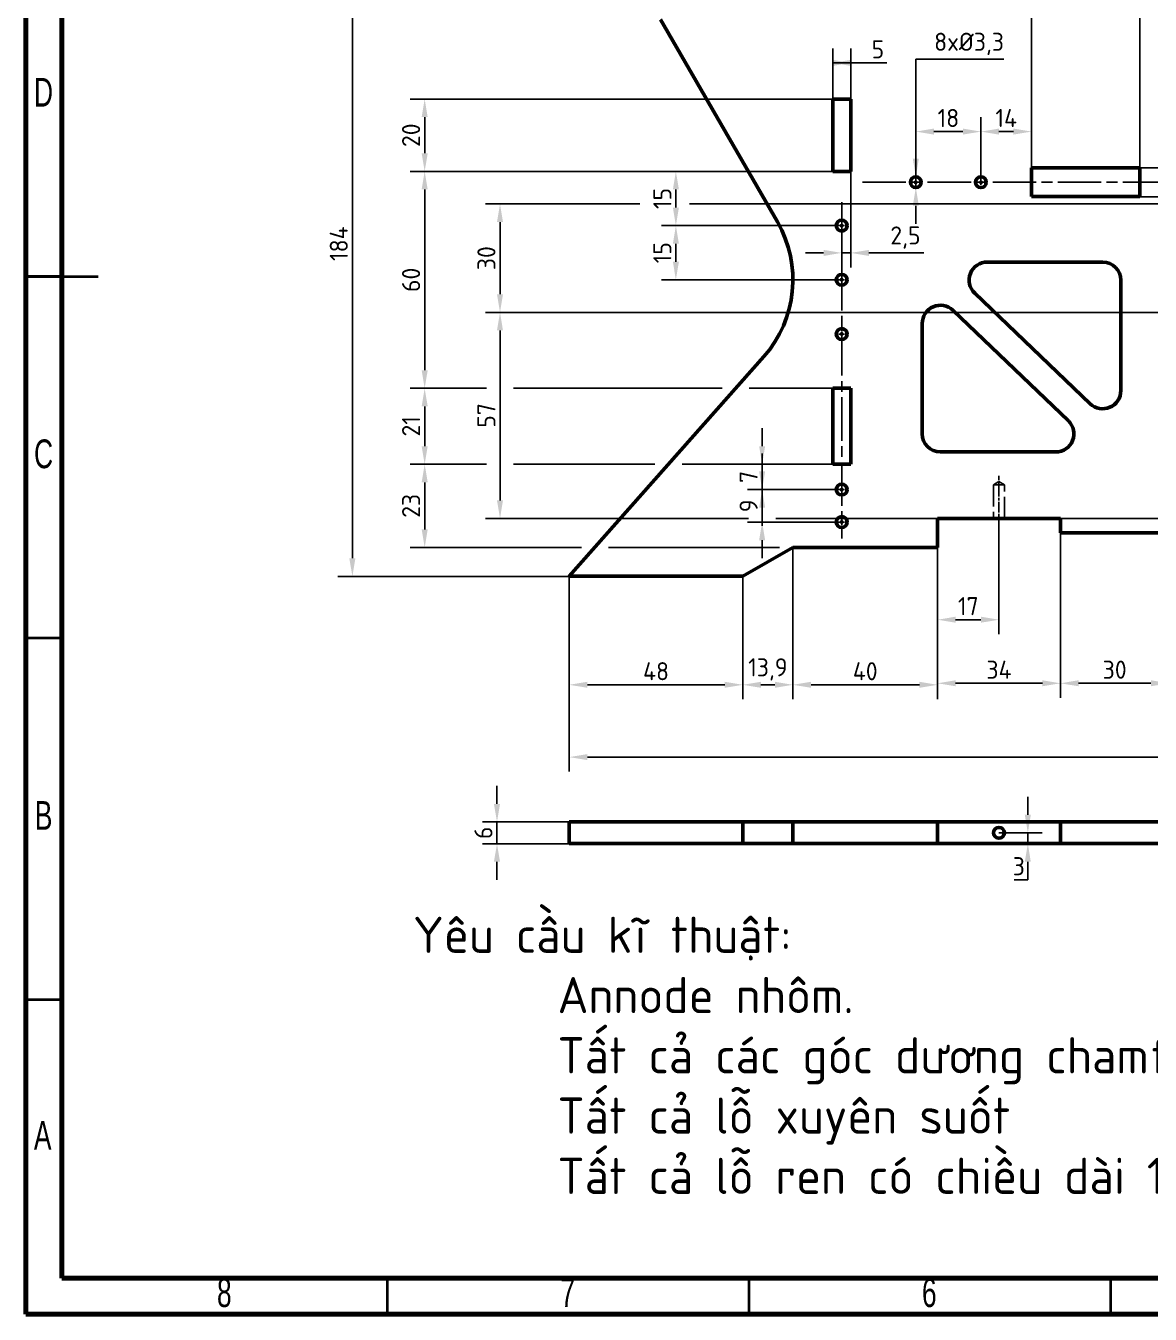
# Model space of a CAD drawing. Header units: millimetres. Extents: x -1615 to 4166, y 5 to 3174.
# Drawn here: x 999.4 to 1154.9, y 5 to 183.2 of the extents above; entities that cross this region are included whole.
import ezdxf

# ---------------------------------------------------------------- set-up
doc = ezdxf.new("R2010")
doc.units = ezdxf.units.MM
doc.header["$LTSCALE"] = 0.25
doc.header["$PDSIZE"] = -1
for name, pattern in [('ACAD_ISO02W100', [15, 12, -3]), ('ACAD_ISO08W100', [36, 24, -3, 6, -3]), ('CENTER2', [1.125, 0.75, -0.125, 0.125, -0.125])]:
    doc.linetypes.add(name, pattern=pattern)
doc.layers.get('0').update_dxf_attribs({"lineweight": 50})
for name, color, linetype, lineweight in [('duong tam', 2, 'ACAD_ISO08W100', 25), ('kich thuoc', 1, 'Continuous', 25), ('Net dam', 7, 'Continuous', 50), ('netdut', 6, 'ACAD_ISO02W100', 25), ('van ban', 7, 'Continuous', 25)]:
    doc.layers.add(name, color=color, linetype=linetype, lineweight=lineweight)
doc.styles.add('SLDTEXTSTYLE0', font='TXT', dxfattribs={"width": 0.686449})
doc.styles.get("Standard").update_dxf_attribs({"font": ''})
doc.styles.get('Standard').set_extended_font_data('TCVN 7284')
doc.dimstyles.new('Ratio 2', dxfattribs={"dimtxt": 2.5, "dimasz": 2.5, "dimexe": 2, "dimexo": 0, "dimtad": 1, "dimtoh": 1, "dimdec": 1, "dimlfac": 2, "dimzin": 9, "dimtxsty": 'Standard', "dimcen": 2.5, "dimazin": 2, "dimtfac": 1, "dimtdec": 1, "dimtmove": 0, "dimatfit": 3, "dimfxl": 1, "dimtzin": 1, "dimarcsym": 0})
doc.dimstyles.new('Ratio 2$3', dxfattribs={"dimtxt": 2.5, "dimasz": 2.5, "dimexe": 2, "dimexo": 0, "dimtad": 1, "dimtoh": 1, "dimdec": 1, "dimlfac": 2, "dimzin": 9, "dimtxsty": 'Standard', "dimcen": 2.5, "dimazin": 2, "dimtfac": 1, "dimtdec": 1, "dimtmove": 0, "dimatfit": 3, "dimfxl": 1, "dimtzin": 1, "dimarcsym": 0})

# ---------------------------------------------------------------- blocks, each defined once
blk = doc.blocks.new('*D146')
at = {"layer": 'Defpoints', "color": 0, "transparency": 16777216}
for p in [(1317.08, 115.04), (1074.55, 107.04), (1317.08, 82.04)]:
    blk.add_point(p, dxfattribs=at)
at = {"layer": 'kich thuoc', "color": 0, "lineweight": -2, "transparency": 16777216}
for p, q in [((1317.08, 111.17), (1317.08, 80.04)), ((1074.55, 107.04), (1074.55, 80.04)), ((1077.05, 82.04), (1314.58, 82.04))]:
    blk.add_line(p, q, dxfattribs=at)
at = {"layer": 'kich thuoc', "color": 0, "transparency": 16777216}
for points in [[(1077.05, 82.46), (1077.05, 81.63), (1074.55, 82.04)], [(1314.58, 82.46), (1314.58, 81.63), (1317.08, 82.04)]]:
    blk.add_solid(points, dxfattribs=at)
at = {"layer": 'kich thuoc', "color": 0, "transparency": 16777216, "insert": (1195.81, 84.17), "char_height": 2.5, "attachment_point": 5}
blk.add_mtext('485,1', dxfattribs=at)
blk = doc.blocks.new('*D147')
at = {"layer": 'Defpoints', "color": 0, "transparency": 16777216}
for p in [(1074.55, 107.04), (1098.55, 107.04), (1098.55, 92.04)]:
    blk.add_point(p, dxfattribs=at)
at = {"layer": 'kich thuoc', "color": 0, "lineweight": -2, "transparency": 16777216}
for p, q in [((1074.55, 107.04), (1074.55, 90.04)), ((1098.55, 107.04), (1098.55, 90.04)), ((1077.05, 92.04), (1096.05, 92.04))]:
    blk.add_line(p, q, dxfattribs=at)
at = {"layer": 'kich thuoc', "color": 0, "transparency": 16777216}
for points in [[(1077.05, 92.46), (1077.05, 91.63), (1074.55, 92.04)], [(1096.05, 92.46), (1096.05, 91.63), (1098.55, 92.04)]]:
    blk.add_solid(points, dxfattribs=at)
at = {"layer": 'kich thuoc', "color": 0, "transparency": 16777216, "insert": (1086.55, 93.92), "char_height": 2.5, "attachment_point": 5}
blk.add_mtext('48', dxfattribs=at)
blk = doc.blocks.new('*D148')
at = {"layer": 'Defpoints', "color": 0, "transparency": 16777216}
for p in [(1105.48, 111.04), (1098.55, 107.04), (1098.55, 92.04)]:
    blk.add_point(p, dxfattribs=at)
at = {"layer": 'kich thuoc', "color": 0, "lineweight": -2, "transparency": 16777216}
for p, q in [((1105.48, 111.04), (1105.48, 90.04)), ((1098.55, 107.04), (1098.55, 90.04)), ((1102.98, 92.04), (1101.05, 92.04))]:
    blk.add_line(p, q, dxfattribs=at)
at = {"layer": 'kich thuoc', "color": 0, "transparency": 16777216}
for points in [[(1101.05, 92.46), (1101.05, 91.63), (1098.55, 92.04)], [(1102.98, 92.46), (1102.98, 91.63), (1105.48, 92.04)]]:
    blk.add_solid(points, dxfattribs=at)
at = {"layer": 'kich thuoc', "color": 0, "transparency": 16777216, "insert": (1102.01, 94.17), "char_height": 2.5, "attachment_point": 5}
blk.add_mtext('13,9', dxfattribs=at)
blk = doc.blocks.new('*D149')
at = {"layer": 'Defpoints', "color": 0, "transparency": 16777216}
for p in [(1105.48, 111.04), (1125.48, 111.04), (1105.48, 92.04)]:
    blk.add_point(p, dxfattribs=at)
at = {"layer": 'kich thuoc', "color": 0, "lineweight": -2, "transparency": 16777216}
for p, q in [((1105.48, 111.04), (1105.48, 90.04)), ((1125.48, 111.04), (1125.48, 90.04)), ((1122.98, 92.04), (1107.98, 92.04))]:
    blk.add_line(p, q, dxfattribs=at)
at = {"layer": 'kich thuoc', "color": 0, "transparency": 16777216}
for points in [[(1107.98, 92.46), (1107.98, 91.63), (1105.48, 92.04)], [(1122.98, 92.46), (1122.98, 91.63), (1125.48, 92.04)]]:
    blk.add_solid(points, dxfattribs=at)
at = {"layer": 'kich thuoc', "color": 0, "transparency": 16777216, "insert": (1115.48, 93.92), "char_height": 2.5, "attachment_point": 5}
blk.add_mtext('40', dxfattribs=at)
blk = doc.blocks.new('*D150')
at = {"layer": 'Defpoints', "color": 0, "transparency": 16777216}
for p in [(1125.48, 115.04), (1142.48, 115.04), (1142.48, 92.25)]:
    blk.add_point(p, dxfattribs=at)
at = {"layer": 'kich thuoc', "color": 0, "lineweight": -2, "transparency": 16777216}
for p, q in [((1125.48, 115.04), (1125.48, 112.92)), ((1142.48, 115.04), (1142.48, 90.25)), ((1125.48, 109.17), (1125.48, 90.25)), ((1127.98, 92.25), (1139.98, 92.25))]:
    blk.add_line(p, q, dxfattribs=at)
at = {"layer": 'kich thuoc', "color": 0, "transparency": 16777216}
for points in [[(1127.98, 92.67), (1127.98, 91.84), (1125.48, 92.25)], [(1139.98, 92.67), (1139.98, 91.84), (1142.48, 92.25)]]:
    blk.add_solid(points, dxfattribs=at)
at = {"layer": 'kich thuoc', "color": 0, "transparency": 16777216, "insert": (1133.98, 94.13), "char_height": 2.5, "attachment_point": 5}
blk.add_mtext('34', dxfattribs=at)
blk = doc.blocks.new('*D151')
at = {"layer": 'Defpoints', "color": 0, "transparency": 16777216}
for p in [(1142.48, 113.54), (1157.48, 113.54), (1157.48, 92.25)]:
    blk.add_point(p, dxfattribs=at)
at = {"layer": 'kich thuoc', "color": 0, "lineweight": -2, "transparency": 16777216}
for p, q in [((1142.48, 113.54), (1142.48, 90.25)), ((1157.48, 113.54), (1157.48, 90.25)), ((1144.98, 92.25), (1154.98, 92.25))]:
    blk.add_line(p, q, dxfattribs=at)
at = {"layer": 'kich thuoc', "color": 0, "transparency": 16777216}
for points in [[(1144.98, 92.67), (1144.98, 91.84), (1142.48, 92.25)], [(1154.98, 92.67), (1154.98, 91.84), (1157.48, 92.25)]]:
    blk.add_solid(points, dxfattribs=at)
at = {"layer": 'kich thuoc', "color": 0, "transparency": 16777216, "insert": (1149.98, 94.13), "char_height": 2.5, "attachment_point": 5}
blk.add_mtext('30', dxfattribs=at)
blk = doc.blocks.new('*D158')
at = {"layer": 'Defpoints', "color": 0, "transparency": 16777216}
for p in [(1110.98, 122.54), (1054.55, 111.04), (1110.98, 111.04)]:
    blk.add_point(p, dxfattribs=at)
at = {"layer": 'kich thuoc', "color": 0, "lineweight": -2, "transparency": 16777216}
for p, q in [((1063.09, 122.54), (1052.55, 122.54)), ((1086.39, 122.54), (1066.84, 122.54)), ((1110.98, 122.54), (1090.14, 122.54)), ((1054.55, 120.04), (1054.55, 113.54)), ((1076.22, 111.04), (1052.55, 111.04)), ((1103.6, 111.04), (1079.97, 111.04)), ((1110.98, 111.04), (1107.35, 111.04))]:
    blk.add_line(p, q, dxfattribs=at)
at = {"layer": 'kich thuoc', "color": 0, "transparency": 16777216}
for points in [[(1054.13, 120.04), (1054.97, 120.04), (1054.55, 122.54)], [(1054.13, 113.54), (1054.97, 113.54), (1054.55, 111.04)]]:
    blk.add_solid(points, dxfattribs=at)
at = {"layer": 'kich thuoc', "color": 0, "transparency": 16777216, "insert": (1052.67, 116.79), "char_height": 2.5, "attachment_point": 5, "rotation": 90}
blk.add_mtext('23', dxfattribs=at)
blk = doc.blocks.new('*D159')
at = {"layer": 'Defpoints', "color": 0, "transparency": 16777216}
for p in [(1110.98, 133.04), (1054.55, 122.54), (1110.98, 122.54)]:
    blk.add_point(p, dxfattribs=at)
at = {"layer": 'kich thuoc', "color": 0, "lineweight": -2, "transparency": 16777216}
for p, q in [((1063.09, 133.04), (1052.55, 133.04)), ((1095.69, 133.04), (1066.84, 133.04)), ((1110.98, 133.04), (1099.44, 133.04)), ((1054.55, 130.54), (1054.55, 125.04)), ((1063.09, 122.54), (1052.55, 122.54)), ((1086.39, 122.54), (1066.84, 122.54)), ((1110.98, 122.54), (1090.14, 122.54))]:
    blk.add_line(p, q, dxfattribs=at)
at = {"layer": 'kich thuoc', "color": 0, "transparency": 16777216}
for points in [[(1054.13, 130.54), (1054.97, 130.54), (1054.55, 133.04)], [(1054.13, 125.04), (1054.97, 125.04), (1054.55, 122.54)]]:
    blk.add_solid(points, dxfattribs=at)
at = {"layer": 'kich thuoc', "color": 0, "transparency": 16777216, "insert": (1052.67, 127.79), "char_height": 2.5, "attachment_point": 5, "rotation": 90}
blk.add_mtext('21', dxfattribs=at)
blk = doc.blocks.new('*D160')
at = {"layer": 'Defpoints', "color": 0, "transparency": 16777216}
for p in [(1110.98, 163.04), (1054.55, 133.04), (1110.98, 133.04)]:
    blk.add_point(p, dxfattribs=at)
at = {"layer": 'kich thuoc', "color": 0, "lineweight": -2, "transparency": 16777216}
for p, q in [((1097.42, 163.04), (1052.55, 163.04)), ((1110.98, 163.04), (1101.17, 163.04)), ((1054.55, 160.54), (1054.55, 135.54)), ((1063.09, 133.04), (1052.55, 133.04)), ((1095.69, 133.04), (1066.84, 133.04)), ((1110.98, 133.04), (1099.44, 133.04))]:
    blk.add_line(p, q, dxfattribs=at)
at = {"layer": 'kich thuoc', "color": 0, "transparency": 16777216}
for points in [[(1054.13, 160.54), (1054.97, 160.54), (1054.55, 163.04)], [(1054.13, 135.54), (1054.97, 135.54), (1054.55, 133.04)]]:
    blk.add_solid(points, dxfattribs=at)
at = {"layer": 'kich thuoc', "color": 0, "transparency": 16777216, "insert": (1052.67, 148.04), "char_height": 2.5, "attachment_point": 5, "rotation": 90}
blk.add_mtext('60', dxfattribs=at)
blk = doc.blocks.new('*D161')
at = {"layer": 'Defpoints', "color": 0, "transparency": 16777216}
for p in [(1110.98, 173.04), (1054.55, 163.04), (1110.98, 163.04)]:
    blk.add_point(p, dxfattribs=at)
at = {"layer": 'kich thuoc', "color": 0, "lineweight": -2, "transparency": 16777216}
for p, q in [((1110.98, 173.04), (1052.55, 173.04)), ((1054.55, 170.54), (1054.55, 165.54)), ((1110.98, 163.04), (1052.55, 163.04))]:
    blk.add_line(p, q, dxfattribs=at)
at = {"layer": 'kich thuoc', "color": 0, "transparency": 16777216}
for points in [[(1054.13, 170.54), (1054.97, 170.54), (1054.55, 173.04)], [(1054.13, 165.54), (1054.97, 165.54), (1054.55, 163.04)]]:
    blk.add_solid(points, dxfattribs=at)
at = {"layer": 'kich thuoc', "color": 0, "transparency": 16777216, "insert": (1052.67, 168.04), "char_height": 2.5, "attachment_point": 5, "rotation": 90}
blk.add_mtext('20', dxfattribs=at)
blk = doc.blocks.new('*D170')
at = {"layer": 'Defpoints', "color": 0, "transparency": 16777216}
for p in [(1153.48, 231.26), (1153.48, 163.54), (1213.48, 158.54)]:
    blk.add_point(p, dxfattribs=at)
at = {"layer": 'kich thuoc', "color": 0, "lineweight": -2, "transparency": 16777216}
for p, q in [((1153.48, 163.54), (1153.48, 233.26)), ((1213.48, 209.9), (1213.48, 233.26)), ((1210.98, 231.26), (1155.98, 231.26)), ((1213.48, 158.54), (1213.48, 206.15))]:
    blk.add_line(p, q, dxfattribs=at)
at = {"layer": 'kich thuoc', "color": 0, "transparency": 16777216}
for points in [[(1155.98, 231.68), (1155.98, 230.85), (1153.48, 231.26)], [(1210.98, 231.68), (1210.98, 230.85), (1213.48, 231.26)]]:
    blk.add_solid(points, dxfattribs=at)
at = {"layer": 'kich thuoc', "color": 0, "transparency": 16777216, "insert": (1183.48, 233.14), "char_height": 2.5, "attachment_point": 5}
blk.add_mtext('120', dxfattribs=at)
blk = doc.blocks.new('*D171')
at = {"layer": 'Defpoints', "color": 0, "transparency": 16777216}
for p in [(1138.48, 231.26), (1138.48, 163.54), (1153.48, 163.54)]:
    blk.add_point(p, dxfattribs=at)
at = {"layer": 'kich thuoc', "color": 0, "lineweight": -2, "transparency": 16777216}
for p, q in [((1138.48, 163.54), (1138.48, 233.26)), ((1153.48, 163.54), (1153.48, 233.26)), ((1150.98, 231.26), (1140.98, 231.26))]:
    blk.add_line(p, q, dxfattribs=at)
at = {"layer": 'kich thuoc', "color": 0, "transparency": 16777216}
for points in [[(1140.98, 231.68), (1140.98, 230.85), (1138.48, 231.26)], [(1150.98, 231.68), (1150.98, 230.85), (1153.48, 231.26)]]:
    blk.add_solid(points, dxfattribs=at)
at = {"layer": 'kich thuoc', "color": 0, "transparency": 16777216, "insert": (1145.98, 233.14), "char_height": 2.5, "attachment_point": 5}
blk.add_mtext('30', dxfattribs=at)
blk = doc.blocks.new('*D172')
at = {"layer": 'Defpoints', "color": 0, "transparency": 16777216}
for p in [(1125.48, 115.04), (1133.98, 115.04), (1125.48, 101.04)]:
    blk.add_point(p, dxfattribs=at)
at = {"layer": 'kich thuoc', "color": 0, "lineweight": -2, "transparency": 16777216}
for p, q in [((1125.48, 115.04), (1125.48, 99.04)), ((1133.98, 115.04), (1133.98, 99.04)), ((1131.48, 101.04), (1127.98, 101.04))]:
    blk.add_line(p, q, dxfattribs=at)
at = {"layer": 'kich thuoc', "color": 0, "transparency": 16777216}
for points in [[(1127.98, 101.46), (1127.98, 100.63), (1125.48, 101.04)], [(1131.48, 101.46), (1131.48, 100.63), (1133.98, 101.04)]]:
    blk.add_solid(points, dxfattribs=at)
at = {"layer": 'kich thuoc', "color": 0, "transparency": 16777216, "insert": (1129.73, 102.92), "char_height": 2.5, "attachment_point": 5}
blk.add_mtext('17', dxfattribs=at)
blk = doc.blocks.new('*D177')
at = {"layer": 'Defpoints', "color": 0, "transparency": 16777216}
for p in [(1122.48, 162.29), (1122.48, 160.79)]:
    blk.add_point(p, dxfattribs=at)
at = {"layer": 'kich thuoc', "color": 0, "lineweight": -2, "transparency": 16777216}
for p, q in [((1134.65, 178.54), (1122.48, 178.54)), ((1122.48, 178.54), (1122.48, 164.79)), ((1122.48, 160.79), (1122.48, 162.29)), ((1122.48, 158.29), (1122.48, 155.79))]:
    blk.add_line(p, q, dxfattribs=at)
at = {"layer": 'kich thuoc', "color": 0, "transparency": 16777216}
for points in [[(1122.06, 164.79), (1122.89, 164.79), (1122.48, 162.29)], [(1122.06, 158.29), (1122.89, 158.29), (1122.48, 160.79)]]:
    blk.add_solid(points, dxfattribs=at)
at = {"layer": 'kich thuoc', "color": 0, "transparency": 16777216, "insert": (1129.84, 180.67), "char_height": 2.5, "attachment_point": 5}
blk.add_mtext('8x%%C3,3', dxfattribs=at)
blk = doc.blocks.new('*D178')
at = {"layer": 'Defpoints', "color": 0, "transparency": 16777216}
for p in [(1213.48, 143.54), (1064.97, 115.04), (1213.48, 115.04)]:
    blk.add_point(p, dxfattribs=at)
at = {"layer": 'kich thuoc', "color": 0, "lineweight": -2, "transparency": 16777216}
for p, q in [((1213.48, 143.54), (1062.97, 143.54)), ((1064.97, 141.04), (1064.97, 117.54)), ((1099.35, 115.04), (1062.97, 115.04)), ((1213.48, 115.04), (1103.1, 115.04))]:
    blk.add_line(p, q, dxfattribs=at)
at = {"layer": 'kich thuoc', "color": 0, "transparency": 16777216}
for points in [[(1064.55, 141.04), (1065.38, 141.04), (1064.97, 143.54)], [(1064.55, 117.54), (1065.38, 117.54), (1064.97, 115.04)]]:
    blk.add_solid(points, dxfattribs=at)
at = {"layer": 'kich thuoc', "color": 0, "transparency": 16777216, "insert": (1063.09, 129.29), "char_height": 2.5, "attachment_point": 5, "rotation": 90}
blk.add_mtext('57', dxfattribs=at)
blk = doc.blocks.new('*D179')
at = {"layer": 'Defpoints', "color": 0, "transparency": 16777216}
for p in [(1213.48, 158.54), (1064.97, 143.54), (1213.48, 143.54)]:
    blk.add_point(p, dxfattribs=at)
at = {"layer": 'kich thuoc', "color": 0, "lineweight": -2, "transparency": 16777216}
for p, q in [((1084.29, 158.54), (1062.97, 158.54)), ((1213.48, 158.54), (1091.17, 158.54)), ((1064.97, 156.04), (1064.97, 146.04)), ((1213.48, 143.54), (1062.97, 143.54))]:
    blk.add_line(p, q, dxfattribs=at)
at = {"layer": 'kich thuoc', "color": 0, "transparency": 16777216}
for points in [[(1064.55, 156.04), (1065.38, 156.04), (1064.97, 158.54)], [(1064.55, 146.04), (1065.38, 146.04), (1064.97, 143.54)]]:
    blk.add_solid(points, dxfattribs=at)
at = {"layer": 'kich thuoc', "color": 0, "transparency": 16777216, "insert": (1063.09, 151.04), "char_height": 2.5, "attachment_point": 5, "rotation": 90}
blk.add_mtext('30', dxfattribs=at)
blk = doc.blocks.new('*U285')
at = {"layer": 'duong tam', "color": 0, "linetype": 'CENTER2', "transparency": 16777216}
for p, q in [((-0.87, 0), (-0.15, 0)), ((0, 0.15), (0, 0.87)), ((0.15, 0), (0.87, 0)), ((0, -0.87), (0, -0.15))]:
    blk.add_line(p, q, dxfattribs=at)
at = {"layer": 'duong tam', "color": 0, "linetype": 'Continuous', "transparency": 16777216}
for p, q in [((-0.075, 0), (0.075, 0)), ((0, -0.075), (0, 0.075))]:
    blk.add_line(p, q, dxfattribs=at)
blk = doc.blocks.new('*U286')
at = {"layer": 'duong tam', "color": 0, "linetype": 'CENTER2', "transparency": 16777216}
for p, q in [((-0.87, 0), (-0.15, 0)), ((0, 0.15), (0, 0.87)), ((0.15, 0), (0.87, 0)), ((0, -0.87), (0, -0.15))]:
    blk.add_line(p, q, dxfattribs=at)
at = {"layer": 'duong tam', "color": 0, "linetype": 'Continuous', "transparency": 16777216}
for p, q in [((-0.075, 0), (0.075, 0)), ((0, -0.075), (0, 0.075))]:
    blk.add_line(p, q, dxfattribs=at)
blk = doc.blocks.new('*U287')
at = {"layer": 'duong tam', "color": 0, "linetype": 'CENTER2', "transparency": 16777216}
for p, q in [((-0.87, 0), (-0.15, 0)), ((0, 0.15), (0, 0.87)), ((0.15, 0), (0.87, 0)), ((0, -0.87), (0, -0.15))]:
    blk.add_line(p, q, dxfattribs=at)
at = {"layer": 'duong tam', "color": 0, "linetype": 'Continuous', "transparency": 16777216}
for p, q in [((-0.075, 0), (0.075, 0)), ((0, -0.075), (0, 0.075))]:
    blk.add_line(p, q, dxfattribs=at)
blk = doc.blocks.new('*U288')
at = {"layer": 'duong tam', "color": 0, "linetype": 'CENTER2', "transparency": 16777216}
for p, q in [((-0.87, 0), (-0.15, 0)), ((0, 0.15), (0, 0.87)), ((0.15, 0), (0.87, 0)), ((0, -0.87), (0, -0.15))]:
    blk.add_line(p, q, dxfattribs=at)
at = {"layer": 'duong tam', "color": 0, "linetype": 'Continuous', "transparency": 16777216}
for p, q in [((-0.075, 0), (0.075, 0)), ((0, -0.075), (0, 0.075))]:
    blk.add_line(p, q, dxfattribs=at)
blk = doc.blocks.new('*U289')
at = {"layer": 'duong tam', "color": 0, "linetype": 'CENTER2', "transparency": 16777216}
for p, q in [((-0.87, 0), (-0.15, 0)), ((0, 0.15), (0, 0.87)), ((0.15, 0), (0.87, 0)), ((0, -0.87), (0, -0.15))]:
    blk.add_line(p, q, dxfattribs=at)
at = {"layer": 'duong tam', "color": 0, "linetype": 'Continuous', "transparency": 16777216}
for p, q in [((-0.075, 0), (0.075, 0)), ((0, -0.075), (0, 0.075))]:
    blk.add_line(p, q, dxfattribs=at)
blk = doc.blocks.new('*U290')
at = {"layer": 'duong tam', "color": 0, "linetype": 'CENTER2', "transparency": 16777216}
for p, q in [((-0.87, 0), (-0.15, 0)), ((0, 0.15), (0, 0.87)), ((0.15, 0), (0.87, 0)), ((0, -0.87), (0, -0.15))]:
    blk.add_line(p, q, dxfattribs=at)
at = {"layer": 'duong tam', "color": 0, "linetype": 'Continuous', "transparency": 16777216}
for p, q in [((-0.075, 0), (0.075, 0)), ((0, -0.075), (0, 0.075))]:
    blk.add_line(p, q, dxfattribs=at)
blk = doc.blocks.new('*U291')
at = {"layer": 'duong tam', "color": 0, "linetype": 'CENTER2', "transparency": 16777216}
for p, q in [((-0.87, 0), (-0.15, 0)), ((0, 0.15), (0, 0.87)), ((0.15, 0), (0.87, 0)), ((0, -0.87), (0, -0.15))]:
    blk.add_line(p, q, dxfattribs=at)
at = {"layer": 'duong tam', "color": 0, "linetype": 'Continuous', "transparency": 16777216}
for p, q in [((-0.075, 0), (0.075, 0)), ((0, -0.075), (0, 0.075))]:
    blk.add_line(p, q, dxfattribs=at)
blk = doc.blocks.new('*D627')
at = {"layer": 'Defpoints', "color": 0, "transparency": 16777216}
for p in [(1064.55, 73.07), (1074.55, 73.07), (1074.55, 70.07)]:
    blk.add_point(p, dxfattribs=at)
at = {"layer": 'kich thuoc', "color": 0, "lineweight": -2, "transparency": 16777216}
for p, q in [((1064.55, 75.57), (1064.55, 78.07)), ((1074.55, 73.07), (1062.55, 73.07)), ((1064.55, 70.07), (1064.55, 73.07)), ((1074.55, 70.07), (1062.55, 70.07)), ((1064.55, 67.57), (1064.55, 65.07))]:
    blk.add_line(p, q, dxfattribs=at)
at = {"layer": 'kich thuoc', "color": 0, "transparency": 16777216}
for points in [[(1064.13, 75.57), (1064.97, 75.57), (1064.55, 73.07)], [(1064.13, 67.57), (1064.97, 67.57), (1064.55, 70.07)]]:
    blk.add_solid(points, dxfattribs=at)
at = {"layer": 'kich thuoc', "color": 0, "transparency": 16777216, "insert": (1062.67, 71.57), "char_height": 2.5, "attachment_point": 5, "rotation": 90}
blk.add_mtext('6', dxfattribs=at)
blk = doc.blocks.new('*D630')
at = {"layer": 'Defpoints', "color": 0, "transparency": 16777216}
for p in [(1133.98, 71.57), (1133.98, 70.07), (1137.97, 70.07)]:
    blk.add_point(p, dxfattribs=at)
at = {"layer": 'kich thuoc', "color": 0, "lineweight": -2, "transparency": 16777216}
for p, q in [((1137.97, 74.07), (1137.97, 76.57)), ((1133.98, 71.57), (1139.97, 71.57)), ((1137.97, 71.57), (1137.97, 70.07)), ((1133.98, 70.07), (1139.97, 70.07)), ((1137.97, 67.57), (1137.97, 65.07)), ((1137.97, 65.07), (1136.09, 65.07))]:
    blk.add_line(p, q, dxfattribs=at)
at = {"layer": 'kich thuoc', "color": 0, "transparency": 16777216}
for points in [[(1137.55, 74.07), (1138.38, 74.07), (1137.97, 71.57)], [(1137.55, 67.57), (1138.38, 67.57), (1137.97, 70.07)]]:
    blk.add_solid(points, dxfattribs=at)
at = {"layer": 'kich thuoc', "color": 0, "transparency": 16777216, "insert": (1136.72, 66.95), "char_height": 2.5, "attachment_point": 5}
blk.add_mtext('3', dxfattribs=at)
blk = doc.blocks.new('*D658')
at = {"layer": 'Defpoints', "color": 0, "transparency": 16777216}
for p in [(1044.55, 199.04), (1113.15, 199.04), (1074.55, 107.04)]:
    blk.add_point(p, dxfattribs=at)
at = {"layer": 'kich thuoc', "color": 0, "lineweight": -2, "transparency": 16777216}
for p, q in [((1113.15, 199.04), (1042.55, 199.04)), ((1044.55, 109.54), (1044.55, 196.54)), ((1074.55, 107.04), (1042.55, 107.04))]:
    blk.add_line(p, q, dxfattribs=at)
at = {"layer": 'kich thuoc', "color": 0, "transparency": 16777216}
for points in [[(1044.13, 196.54), (1044.97, 196.54), (1044.55, 199.04)], [(1044.13, 109.54), (1044.97, 109.54), (1044.55, 107.04)]]:
    blk.add_solid(points, dxfattribs=at)
at = {"layer": 'kich thuoc', "color": 0, "transparency": 16777216, "insert": (1042.67, 153.04), "char_height": 2.5, "attachment_point": 5, "rotation": 90}
blk.add_mtext('184', dxfattribs=at)
blk = doc.blocks.new('*D661')
at = {"layer": 'Defpoints', "color": 0, "transparency": 16777216}
for p in [(1153.48, 163.54), (1163.48, 163.54), (1153.48, 159.54)]:
    blk.add_point(p, dxfattribs=at)
at = {"layer": 'kich thuoc', "color": 0, "lineweight": -2, "transparency": 16777216}
for p, q in [((1163.48, 166.04), (1163.48, 168.54)), ((1153.48, 163.54), (1165.48, 163.54)), ((1163.48, 159.54), (1163.48, 163.54)), ((1153.48, 159.54), (1165.48, 159.54)), ((1163.48, 157.04), (1163.48, 154.54))]:
    blk.add_line(p, q, dxfattribs=at)
at = {"layer": 'kich thuoc', "color": 0, "transparency": 16777216}
for points in [[(1163.06, 166.04), (1163.89, 166.04), (1163.48, 163.54)], [(1163.06, 157.04), (1163.89, 157.04), (1163.48, 159.54)]]:
    blk.add_solid(points, dxfattribs=at)
at = {"layer": 'kich thuoc', "color": 0, "transparency": 16777216, "insert": (1161.6, 161.54), "char_height": 2.5, "attachment_point": 5, "rotation": 90}
blk.add_mtext('8', dxfattribs=at)
blk = doc.blocks.new('*D669')
at = {"layer": 'Defpoints', "color": 0, "transparency": 16777216}
for p in [(1138.48, 168.54), (1138.48, 163.54), (1131.48, 161.54)]:
    blk.add_point(p, dxfattribs=at)
at = {"layer": 'kich thuoc', "color": 0, "lineweight": -2, "transparency": 16777216}
for p, q in [((1131.48, 161.54), (1131.48, 170.54)), ((1138.48, 163.54), (1138.48, 170.54)), ((1133.98, 168.54), (1135.98, 168.54))]:
    blk.add_line(p, q, dxfattribs=at)
at = {"layer": 'kich thuoc', "color": 0, "transparency": 16777216}
for points in [[(1133.98, 168.96), (1133.98, 168.13), (1131.48, 168.54)], [(1135.98, 168.96), (1135.98, 168.13), (1138.48, 168.54)]]:
    blk.add_solid(points, dxfattribs=at)
at = {"layer": 'kich thuoc', "color": 0, "transparency": 16777216, "insert": (1134.98, 170.42), "char_height": 2.5, "attachment_point": 5}
blk.add_mtext('14', dxfattribs=at)
blk = doc.blocks.new('*D670')
at = {"layer": 'Defpoints', "color": 0, "transparency": 16777216}
for p in [(1131.48, 168.54), (1122.48, 161.54), (1131.48, 161.54)]:
    blk.add_point(p, dxfattribs=at)
at = {"layer": 'kich thuoc', "color": 0, "lineweight": -2, "transparency": 16777216}
for p, q in [((1122.48, 161.54), (1122.48, 170.54)), ((1131.48, 161.54), (1131.48, 170.54)), ((1124.98, 168.54), (1128.98, 168.54))]:
    blk.add_line(p, q, dxfattribs=at)
at = {"layer": 'kich thuoc', "color": 0, "transparency": 16777216}
for points in [[(1124.98, 168.96), (1124.98, 168.13), (1122.48, 168.54)], [(1128.98, 168.96), (1128.98, 168.13), (1131.48, 168.54)]]:
    blk.add_solid(points, dxfattribs=at)
at = {"layer": 'kich thuoc', "color": 0, "transparency": 16777216, "insert": (1126.98, 170.42), "char_height": 2.5, "attachment_point": 5}
blk.add_mtext('18', dxfattribs=at)
blk = doc.blocks.new('*D674')
at = {"layer": 'Defpoints', "color": 0, "transparency": 16777216}
for p in [(1101.22, 119.04), (1112.23, 119.04), (1112.23, 114.54)]:
    blk.add_point(p, dxfattribs=at)
at = {"layer": 'kich thuoc', "color": 0, "lineweight": -2, "transparency": 16777216}
for p, q in [((1101.22, 121.54), (1101.22, 124.04)), ((1112.23, 119.04), (1099.22, 119.04)), ((1101.22, 114.54), (1101.22, 119.04)), ((1112.23, 114.54), (1099.22, 114.54)), ((1101.22, 112.04), (1101.22, 109.54))]:
    blk.add_line(p, q, dxfattribs=at)
at = {"layer": 'kich thuoc', "color": 0, "transparency": 16777216}
for points in [[(1100.81, 121.54), (1101.64, 121.54), (1101.22, 119.04)], [(1100.81, 112.04), (1101.64, 112.04), (1101.22, 114.54)]]:
    blk.add_solid(points, dxfattribs=at)
at = {"layer": 'kich thuoc', "color": 0, "transparency": 16777216, "insert": (1099.35, 116.79), "char_height": 2.5, "attachment_point": 5, "rotation": 90}
blk.add_mtext('9', dxfattribs=at)
blk = doc.blocks.new('*D675')
at = {"layer": 'Defpoints', "color": 0, "transparency": 16777216}
for p in [(1089.29, 163.04), (1110.98, 163.04), (1112.23, 155.54)]:
    blk.add_point(p, dxfattribs=at)
at = {"layer": 'kich thuoc', "color": 0, "lineweight": -2, "transparency": 16777216}
for p, q in [((1110.98, 163.04), (1087.29, 163.04)), ((1089.29, 158.04), (1089.29, 160.54)), ((1112.23, 155.54), (1087.29, 155.54))]:
    blk.add_line(p, q, dxfattribs=at)
at = {"layer": 'kich thuoc', "color": 0, "transparency": 16777216}
for points in [[(1088.88, 160.54), (1089.71, 160.54), (1089.29, 163.04)], [(1088.88, 158.04), (1089.71, 158.04), (1089.29, 155.54)]]:
    blk.add_solid(points, dxfattribs=at)
at = {"layer": 'kich thuoc', "color": 0, "transparency": 16777216, "insert": (1087.42, 159.29), "char_height": 2.5, "attachment_point": 5, "rotation": 90}
blk.add_mtext('15', dxfattribs=at)
blk = doc.blocks.new('*D676')
at = {"layer": 'Defpoints', "color": 0, "transparency": 16777216}
for p in [(1089.29, 155.54), (1112.23, 155.54), (1112.23, 148.04)]:
    blk.add_point(p, dxfattribs=at)
at = {"layer": 'kich thuoc', "color": 0, "lineweight": -2, "transparency": 16777216}
for p, q in [((1112.23, 155.54), (1087.29, 155.54)), ((1089.29, 150.54), (1089.29, 153.04)), ((1112.23, 148.04), (1087.29, 148.04))]:
    blk.add_line(p, q, dxfattribs=at)
at = {"layer": 'kich thuoc', "color": 0, "transparency": 16777216}
for points in [[(1088.88, 153.04), (1089.71, 153.04), (1089.29, 155.54)], [(1088.88, 150.54), (1089.71, 150.54), (1089.29, 148.04)]]:
    blk.add_solid(points, dxfattribs=at)
at = {"layer": 'kich thuoc', "color": 0, "transparency": 16777216, "insert": (1087.42, 151.79), "char_height": 2.5, "attachment_point": 5, "rotation": 90}
blk.add_mtext('15', dxfattribs=at)
blk = doc.blocks.new('*D678')
at = {"layer": 'Defpoints', "color": 0, "transparency": 16777216}
for p in [(1113.48, 178.04), (1110.98, 173.04), (1113.48, 173.04)]:
    blk.add_point(p, dxfattribs=at)
at = {"layer": 'kich thuoc', "color": 0, "lineweight": -2, "transparency": 16777216}
for p, q in [((1110.98, 173.04), (1110.98, 180.04)), ((1113.48, 173.04), (1113.48, 180.04)), ((1113.48, 178.04), (1110.98, 178.04)), ((1113.48, 178.04), (1118.48, 178.04))]:
    blk.add_line(p, q, dxfattribs=at)
at = {"layer": 'kich thuoc', "color": 0, "transparency": 16777216}
for points in [[(1113.48, 178.46), (1113.48, 177.63), (1110.98, 178.04)], [(1110.98, 178.46), (1110.98, 177.63), (1113.48, 178.04)]]:
    blk.add_solid(points, dxfattribs=at)
at = {"layer": 'kich thuoc', "color": 0, "transparency": 16777216, "insert": (1117.23, 179.92), "char_height": 2.5, "attachment_point": 5}
blk.add_mtext('5', dxfattribs=at)
blk = doc.blocks.new('*D679')
at = {"layer": 'Defpoints', "color": 0, "transparency": 16777216}
for p in [(1113.48, 163.04), (1112.23, 155.54), (1113.48, 151.77)]:
    blk.add_point(p, dxfattribs=at)
at = {"layer": 'kich thuoc', "color": 0, "lineweight": -2, "transparency": 16777216}
for p, q in [((1113.48, 163.04), (1113.48, 149.77)), ((1112.23, 155.54), (1112.23, 149.77)), ((1109.73, 151.77), (1107.23, 151.77)), ((1112.23, 151.77), (1113.48, 151.77)), ((1115.98, 151.77), (1123.6, 151.77))]:
    blk.add_line(p, q, dxfattribs=at)
at = {"layer": 'kich thuoc', "color": 0, "transparency": 16777216}
for points in [[(1109.73, 152.18), (1109.73, 151.35), (1112.23, 151.77)], [(1115.98, 152.18), (1115.98, 151.35), (1113.48, 151.77)]]:
    blk.add_solid(points, dxfattribs=at)
at = {"layer": 'kich thuoc', "color": 0, "transparency": 16777216, "insert": (1121.04, 153.89), "char_height": 2.5, "attachment_point": 5}
blk.add_mtext('2,5', dxfattribs=at)
blk = doc.blocks.new('*D682')
at = {"layer": 'Defpoints', "color": 0, "transparency": 16777216}
for p in [(1110.98, 122.54), (1101.22, 119.04), (1112.23, 119.04)]:
    blk.add_point(p, dxfattribs=at)
at = {"layer": 'kich thuoc', "color": 0, "lineweight": -2, "transparency": 16777216}
for p, q in [((1101.22, 125.04), (1101.22, 127.54)), ((1110.98, 122.54), (1099.22, 122.54)), ((1101.22, 122.54), (1101.22, 119.04)), ((1112.23, 119.04), (1099.22, 119.04)), ((1101.22, 116.54), (1101.22, 114.04))]:
    blk.add_line(p, q, dxfattribs=at)
at = {"layer": 'kich thuoc', "color": 0, "transparency": 16777216}
for points in [[(1100.81, 125.04), (1101.64, 125.04), (1101.22, 122.54)], [(1100.81, 116.54), (1101.64, 116.54), (1101.22, 119.04)]]:
    blk.add_solid(points, dxfattribs=at)
at = {"layer": 'kich thuoc', "color": 0, "transparency": 16777216, "insert": (1099.35, 120.79), "char_height": 2.5, "attachment_point": 5, "rotation": 90}
blk.add_mtext('7', dxfattribs=at)
blk = doc.blocks.new('*D1067')
at = {"layer": 'Defpoints', "color": 0, "transparency": 16777216}
for p in [(1138.48, 231.26), (1113.15, 199.04), (1138.48, 163.54)]:
    blk.add_point(p, dxfattribs=at)
at = {"layer": 'kich thuoc', "color": 0, "lineweight": -2, "transparency": 16777216}
for p, q in [((1113.15, 199.04), (1113.15, 233.26)), ((1138.48, 163.54), (1138.48, 233.26)), ((1115.65, 231.26), (1135.98, 231.26))]:
    blk.add_line(p, q, dxfattribs=at)
at = {"layer": 'kich thuoc', "color": 0, "transparency": 16777216}
for points in [[(1115.65, 231.68), (1115.65, 230.85), (1113.15, 231.26)], [(1135.98, 231.68), (1135.98, 230.85), (1138.48, 231.26)]]:
    blk.add_solid(points, dxfattribs=at)
at = {"layer": 'kich thuoc', "color": 0, "transparency": 16777216, "insert": (1125.81, 233.39), "char_height": 2.5, "attachment_point": 5}
blk.add_mtext('50,7', dxfattribs=at)

msp = doc.modelspace()

# ---------------------------------------------------------------- linework, layer by layer
at = {"color": 7, "linetype": 'Continuous', "lineweight": 70}
for p, q in [((999.379, 5), (999.379, 292)), ((1004.379, 10), (1004.379, 287)), ((1394.379, 10), (1004.379, 10)), ((1399.379, 5), (999.379, 5))]:
    msp.add_line(p, q, dxfattribs=at)
for p, q in [((1087.168, 184.045), (1103.334, 156.045)), ((1113.478, 173.045), (1110.978, 173.045)), ((1110.978, 173.045), (1110.978, 163.045)), ((1113.478, 163.045), (1113.478, 173.045)), ((1110.978, 163.045), (1113.478, 163.045)), ((1153.478, 163.545), (1138.478, 163.545)), ((1138.478, 163.545), (1138.478, 159.545)), ((1153.478, 159.545), (1153.478, 163.545)), ((1138.478, 159.545), (1153.478, 159.545)), ((1148.324, 150.496), (1132.344, 150.496)), ((1150.824, 132.719), (1150.824, 147.996)), ((1130.616, 146.189), (1146.596, 130.912)), ((1143.572, 128.553), (1127.593, 143.829)), ((1123.365, 142.022), (1123.365, 126.746)), ((1101.458, 137.439), (1074.55, 107.045)), ((1113.478, 133.045), (1110.978, 133.045)), ((1110.978, 133.045), (1110.978, 122.539)), ((1113.478, 122.539), (1113.478, 133.045)), ((1125.865, 124.246), (1141.845, 124.246)), ((1110.978, 122.539), (1113.478, 122.539)), ((1125.478, 115.045), (1142.478, 115.045)), ((1125.478, 111.045), (1125.478, 115.045)), ((1142.478, 115.045), (1142.478, 113.045)), ((1098.55, 107.045), (1105.478, 111.045)), ((1105.478, 111.045), (1125.478, 111.045)), ((1074.55, 107.045), (1098.55, 107.045))]:
    msp.add_line(p, q)
at = {"color": 7, "linetype": 'Continuous', "lineweight": 35}
for p, q in [((999.379, 148.5), (1009.379, 148.5)), ((1004.379, 148.5), (999.379, 148.5)), ((1004.379, 98.5), (999.379, 98.5)), ((1004.379, 48.5), (999.379, 48.5)), ((1049.379, 10), (1049.379, 5)), ((1099.379, 10), (1099.379, 5)), ((1149.379, 10), (1149.379, 5))]:
    msp.add_line(p, q, dxfattribs=at)
for centre in [(1122.478, 161.545), (1131.478, 161.545), (1112.228, 155.545), (1112.228, 148.045), (1112.228, 140.545), (1112.228, 119.039), (1112.228, 114.545)]:
    msp.add_circle(centre, 0.75)
for centre, radius, start, end in [((1089.478, 148.045), 16, 318.48145, 30), ((1132.344, 147.996), 2.5, 90, 226.28883), ((1148.324, 147.996), 2.5, 0, 90), ((1125.865, 142.022), 2.5, 46.28883, 180), ((1148.324, 132.719), 2.5, 226.28883, 0), ((1141.845, 126.746), 2.5, 270, 46.28883), ((1125.865, 126.746), 2.5, 180, 270)]:
    msp.add_arc(centre, radius, start, end)
for p in [(1122.478, 161.545), (1131.478, 161.545), (1131.478, 161.545), (1112.228, 155.545), (1112.228, 148.045), (1112.228, 140.545), (1112.228, 119.039), (1112.228, 114.545)]:
    msp.add_point(p)
at = {"layer": 'duong tam'}
for p, q in [((1115.108, 161.545), (1212.108, 161.545)), ((1112.228, 158.795), (1112.228, 112.295)), ((1133.978, 113.795), (1133.978, 113.602))]:
    msp.add_line(p, q, dxfattribs=at)
at = {"layer": 'duong tam', "ltscale": 0.25}
msp.add_line((1133.978, 113.602), (1133.978, 120.952), dxfattribs=at)
at = {"layer": 'Net dam'}
for p, q in [((1157.478, 113.045), (1142.478, 113.045)), ((1074.55, 73.073), (1074.55, 70.073)), ((1319.578, 73.073), (1074.55, 73.073)), ((1098.55, 73.073), (1098.55, 70.073)), ((1105.478, 73.073), (1105.478, 70.073)), ((1125.478, 73.073), (1125.478, 70.073)), ((1142.478, 70.073), (1142.478, 73.073)), ((1074.55, 70.073), (1098.55, 70.073)), ((1098.55, 70.073), (1105.478, 70.073)), ((1105.478, 70.073), (1125.478, 70.073)), ((1125.478, 70.073), (1142.478, 70.073)), ((1142.478, 70.073), (1157.478, 70.073))]:
    msp.add_line(p, q, dxfattribs=at)
msp.add_circle((1133.978, 71.573), 0.75, dxfattribs=at)
at = {"layer": 'netdut'}
for p, q in [((1133.978, 120.165), (1133.228, 119.714)), ((1133.228, 119.714), (1133.228, 115.045)), ((1134.728, 119.714), (1133.228, 119.714)), ((1134.728, 119.714), (1133.978, 120.165)), ((1134.728, 115.045), (1134.728, 119.714))]:
    msp.add_line(p, q, dxfattribs=at)

# ---------------------------------------------------------------- block references
at = {"layer": 'duong tam', "linetype": 'CENTER2'}
for name, p in [('*U286', (1122.478, 161.545)), ('*U285', (1131.478, 161.545)), ('*U287', (1112.228, 155.545)), ('*U288', (1112.228, 148.045)), ('*U289', (1112.228, 140.545)), ('*U290', (1112.228, 119.039)), ('*U291', (1112.228, 114.545))]:
    msp.add_blockref(name, p, dxfattribs=at)

# ---------------------------------------------------------------- texts
at = {"color": 7, "linetype": 'Continuous', "lineweight": 0, "char_height": 3.969, "attachment_point": 2, "style": 'SLDTEXTSTYLE0'}
for s, insert in [('D', (1001.832, 175.968)), ('C', (1001.838, 125.968)), ('B', (1001.85, 75.968)), ('A', (1001.719, 31.718)), ('8', (1026.839, 9.968)), ('7', (1074.339, 9.968)), ('6', (1124.339, 9.968))]:
    msp.add_mtext(s, dxfattribs=dict(at, insert=insert))
at = {"layer": 'van ban', "insert": (1052.924, 59.972), "char_height": 5, "attachment_point": 1}
msp.add_mtext_dynamic_manual_height_columns('Yêu cầu kĩ thuật:\\P^IAnnode nhôm.\\P^ITất cả các góc dương chamfer 0.5mm.\\P^ITất cả lỗ xuyên suốt\\P^ITất cả lỗ ren có chiều dài 10mm^I', width=154.33451, gutter_width=17.5, heights=[0], dxfattribs=at)

# ---------------------------------------------------------------- dimensions: what is measured, and where the dimension line sits
at = {"layer": 'kich thuoc'}
for base, p1, p2, picture, middle in [((1138.478, 231.262), (1113.149, 199.045), (1138.478, 163.545), '*D1067', (1125.814, 233.387)), ((1138.478, 231.262), (1153.478, 163.545), (1138.478, 163.545), '*D171', (1145.978, 233.137)), ((1153.478, 231.262), (1213.478, 158.545), (1153.478, 163.545), '*D170', (1183.478, 233.137)), ((1113.478, 178.045), (1110.978, 173.045), (1113.478, 173.045), '*D678', (1117.228, 179.92)), ((1131.478, 168.545), (1122.478, 161.545), (1131.478, 161.545), '*D670', (1126.978, 170.42)), ((1138.478, 168.545), (1131.478, 161.545), (1138.478, 163.545), '*D669', (1134.978, 170.42)), ((1113.478, 151.767), (1112.228, 155.545), (1113.478, 163.045), '*D679', (1121.04, 153.892)), ((1317.078, 82.045), (1074.55, 107.045), (1317.078, 115.045), '*D146', (1195.814, 84.17)), ((1142.478, 92.253), (1125.478, 115.045), (1142.478, 115.045), '*D150', (1133.978, 94.128)), ((1125.478, 101.045), (1133.978, 115.045), (1125.478, 115.045), '*D172', (1129.728, 102.92)), ((1157.478, 92.253), (1142.478, 113.545), (1157.478, 113.545), '*D151', (1149.978, 94.128)), ((1105.478, 92.045), (1125.478, 111.045), (1105.478, 111.045), '*D149', (1115.478, 93.92)), ((1098.55, 92.045), (1074.55, 107.045), (1098.55, 107.045), '*D147', (1086.55, 93.92))]:
    dim = msp.add_linear_dim(base=base, p1=p1, p2=p2, dimstyle='Ratio 2', dxfattribs=at)
    dim.commit()
    dim.dimension.update_dxf_attribs({"geometry": picture, "text_midpoint": middle})
for base, p1, p2, picture, middle in [((1044.55, 199.045), (1074.55, 107.045), (1113.149, 199.045), '*D658', (1042.675, 153.045)), ((1163.478, 163.545), (1153.478, 159.545), (1153.478, 163.545), '*D661', (1161.603, 161.545)), ((1054.55, 133.045), (1110.978, 163.045), (1110.978, 133.045), '*D160', (1052.675, 148.045)), ((1089.293, 163.045), (1112.228, 155.545), (1110.978, 163.045), '*D675', (1087.418, 159.295)), ((1064.966, 143.545), (1213.478, 158.545), (1213.478, 143.545), '*D179', (1063.091, 151.045)), ((1089.293, 155.545), (1112.228, 148.045), (1112.228, 155.545), '*D676', (1087.418, 151.795)), ((1064.966, 115.045), (1213.478, 143.545), (1213.478, 115.045), '*D178', (1063.091, 129.295)), ((1054.55, 122.539), (1110.978, 133.045), (1110.978, 122.539), '*D159', (1052.675, 127.792)), ((1101.222, 119.039), (1110.978, 122.539), (1112.228, 119.039), '*D682', (1099.347, 120.789)), ((1101.222, 119.039), (1112.228, 114.545), (1112.228, 119.039), '*D674', (1099.347, 116.792)), ((1054.55, 111.045), (1110.978, 122.539), (1110.978, 111.045), '*D158', (1052.675, 116.792)), ((1064.55, 73.073), (1074.55, 70.073), (1074.55, 73.073), '*D627', (1062.675, 71.573)), ((1137.965, 70.073), (1133.978, 71.573), (1133.978, 70.073), '*D630', (1136.715, 66.948))]:
    dim = msp.add_linear_dim(base=base, p1=p1, p2=p2, angle=90, dimstyle='Ratio 2', dxfattribs=at)
    dim.commit()
    dim.dimension.update_dxf_attribs({"geometry": picture, "text_midpoint": middle})
dim = msp.add_diameter_dim_2p(p1=(1122.478, 160.795), p2=(1122.478, 162.295), text='8x%%C3,3', dimstyle='Ratio 2$3', dxfattribs=at)
dim.commit()
dim.dimension.update_dxf_attribs({"geometry": '*D177', "text_midpoint": (1129.84, 178.545), "dimtype": 163})
dim = msp.add_linear_dim(base=(1054.55, 163.045), p1=(1110.978, 173.045), p2=(1110.978, 163.045), angle=90, dimstyle='Ratio 2', dxfattribs=at)
dim.commit()
dim.dimension.update_dxf_attribs({"geometry": '*D161', "text_midpoint": (1054.55, 168.045), "dimtype": 160})
dim = msp.add_linear_dim(base=(1098.55, 92.045), p1=(1105.478, 111.045), p2=(1098.55, 107.045), dimstyle='Ratio 2', dxfattribs=at)
dim.commit()
dim.dimension.update_dxf_attribs({"geometry": '*D148', "text_midpoint": (1102.014, 92.045), "dimtype": 160})

doc.saveas('drawing.dxf')
